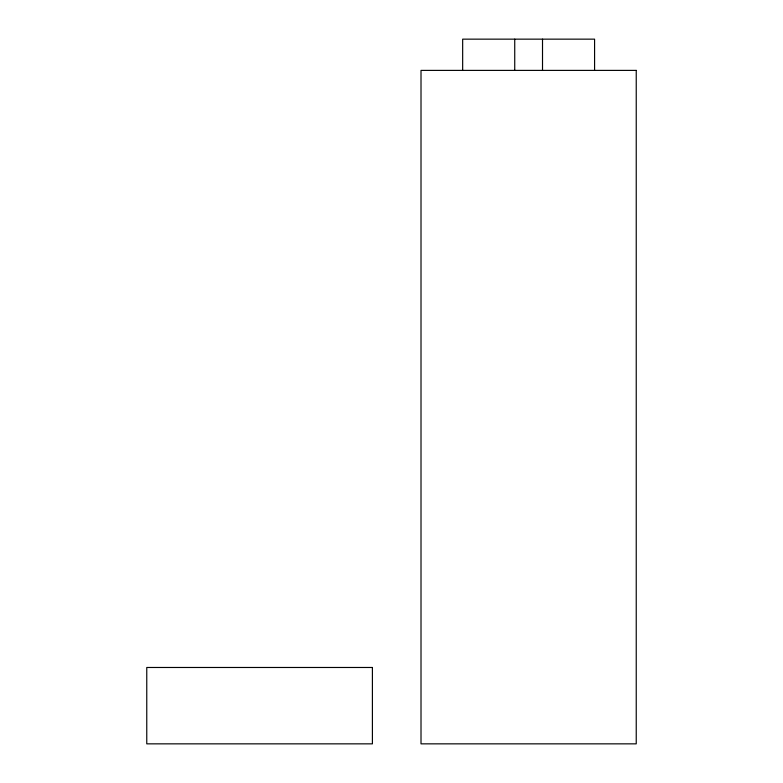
<?xml version="1.0" encoding="UTF-8"?>
<svg xmlns="http://www.w3.org/2000/svg" width="783" height="783" viewBox="0 0 783 783"><rect width="100%" height="100%" fill="white"/><g stroke="black" fill="none" stroke-linecap="round" stroke-linejoin="round"><path stroke-width="1.17" d="M594.581 70.392L594.581 39.15L462.665 39.15L462.665 70.392M542.511 39.15L542.511 70.392M514.734 39.15L514.734 70.392M636.236 70.392L421.009 70.392L421.009 743.85L636.236 743.85L636.236 70.392M372.405 667.478L146.764 667.478L146.764 743.85L372.405 743.85L372.405 667.478"/></g></svg>
